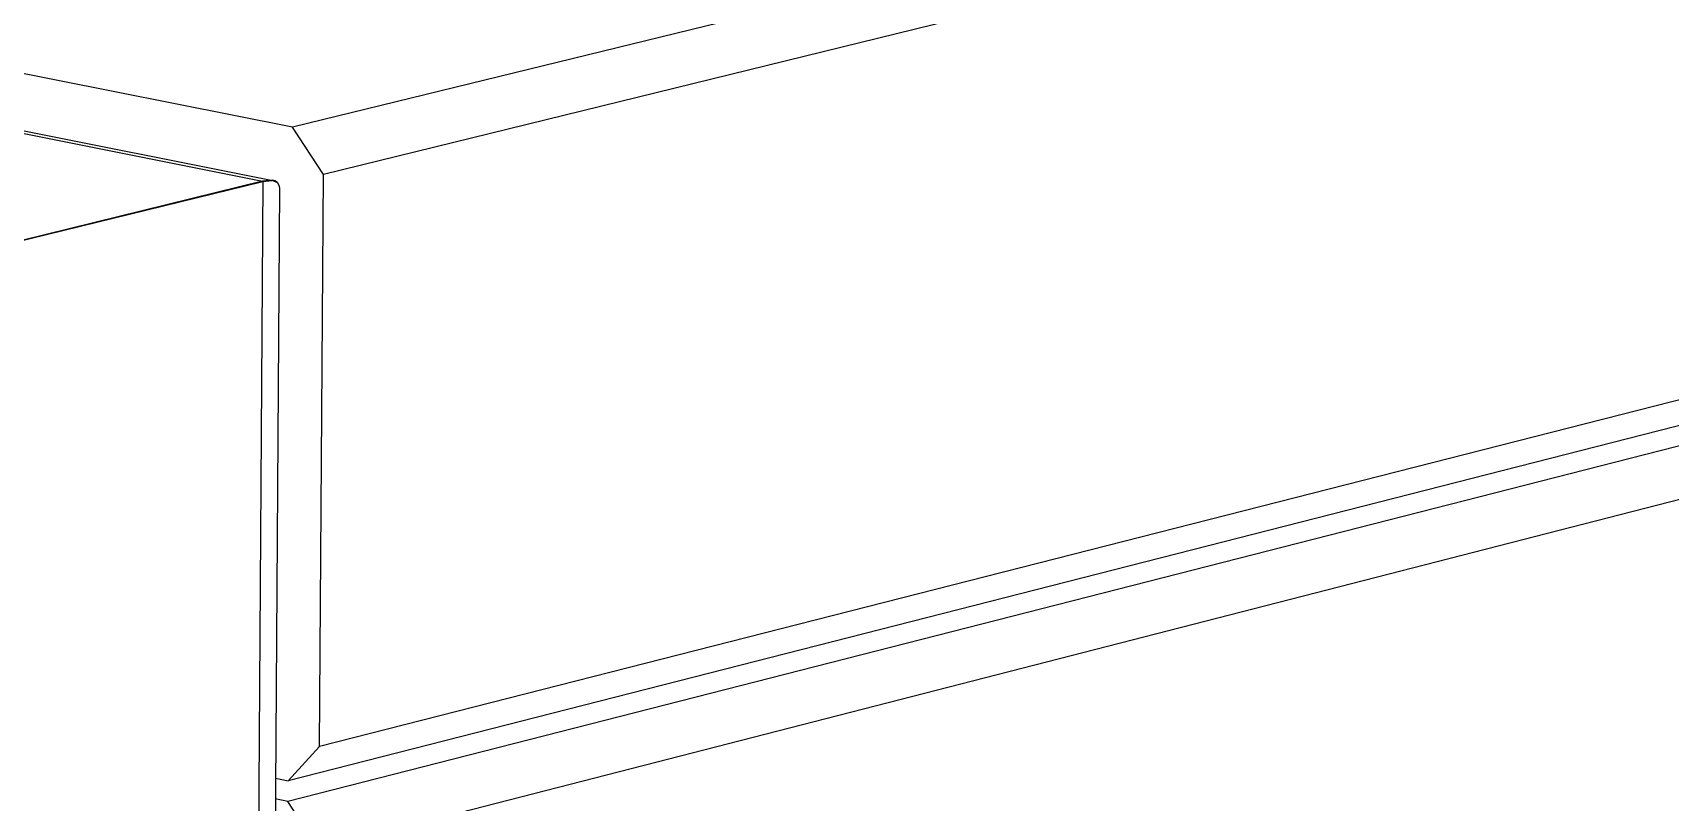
# Model space of a CAD drawing. Header units: millimetres. Extents: x 0 to 4030, y -54 to 2762.
# Drawn here: x 1183 to 1266.2, y 891.6 to 930.7 of the extents above; entities that cross this region are included whole.
import ezdxf

# ---------------------------------------------------------------- set-up
doc = ezdxf.new("R2010")
doc.units = ezdxf.units.MM
doc.header["$MEASUREMENT"] = 0
doc.layers.add('Utwórz2D linie widoczne', color=7, linetype='Continuous', true_color=0x000000)

msp = doc.modelspace()

# ---------------------------------------------------------------- linework, layer by layer
at = {"layer": 'Utwórz2D linie widoczne'}
for p, q in [((955.21, 971.007), (1194.672, 923.194)), ((955.963, 970.996), (1195.193, 923.238)), ((1314.283, 954.874), (1196.191, 925.939)), ((1315.829, 952.569), (1197.771, 923.538)), ((1196.191, 925.939), (1173.195, 930.512)), ((1197.771, 923.538), (1196.191, 925.939)), ((1315.322, 924.5), (1197.571, 894.456)), ((1197.571, 894.456), (1197.771, 923.538)), ((1194.672, 923.194), (1176.524, 918.734)), ((1176.529, 918.727), (1194.676, 923.188)), ((1194.676, 923.188), (1189.403, 123.207)), ((1195.524, 922.849), (1190.2, 124.845)), ((1195.156, 923.243), (1194.672, 923.194)), ((1194.676, 923.188), (1195.161, 923.236)), ((1195.156, 923.243), (1195.44, 923.111)), ((1195.173, 923.236), (1195.161, 923.236)), ((1195.186, 923.235), (1195.173, 923.236)), ((1195.198, 923.234), (1195.186, 923.235)), ((1195.21, 923.233), (1195.198, 923.234)), ((1195.222, 923.231), (1195.21, 923.233)), ((1195.234, 923.229), (1195.222, 923.231)), ((1195.246, 923.226), (1195.234, 923.229)), ((1195.258, 923.223), (1195.246, 923.226)), ((1195.27, 923.22), (1195.258, 923.223)), ((1195.282, 923.216), (1195.27, 923.22)), ((1195.293, 923.212), (1195.282, 923.216)), ((1195.305, 923.207), (1195.293, 923.212)), ((1195.316, 923.202), (1195.305, 923.207)), ((1195.327, 923.197), (1195.316, 923.202)), ((1195.338, 923.191), (1195.327, 923.197)), ((1195.348, 923.185), (1195.338, 923.191)), ((1195.359, 923.178), (1195.348, 923.185)), ((1195.369, 923.172), (1195.359, 923.178)), ((1195.379, 923.164), (1195.369, 923.172)), ((1195.389, 923.157), (1195.379, 923.164)), ((1195.398, 923.149), (1195.389, 923.157)), ((1195.407, 923.141), (1195.398, 923.149)), ((1195.416, 923.132), (1195.407, 923.141)), ((1195.425, 923.123), (1195.416, 923.132)), ((1195.433, 923.114), (1195.425, 923.123)), ((1195.441, 923.105), (1195.433, 923.114)), ((1195.449, 923.095), (1195.441, 923.105)), ((1195.456, 923.085), (1195.449, 923.095)), ((1195.463, 923.075), (1195.456, 923.085)), ((1195.469, 923.065), (1195.463, 923.075)), ((1195.476, 923.054), (1195.469, 923.065)), ((1195.482, 923.043), (1195.476, 923.054)), ((1195.487, 923.032), (1195.482, 923.043)), ((1195.492, 923.021), (1195.487, 923.032)), ((1195.497, 923.01), (1195.492, 923.021)), ((1195.501, 922.998), (1195.497, 923.01)), ((1195.505, 922.987), (1195.501, 922.998)), ((1195.509, 922.975), (1195.505, 922.987)), ((1195.512, 922.963), (1195.509, 922.975)), ((1195.515, 922.951), (1195.512, 922.963)), ((1195.517, 922.939), (1195.515, 922.951)), ((1195.517, 922.939), (1195.521, 922.907)), ((1195.521, 922.905), (1195.521, 922.907)), ((1195.521, 922.905), (1195.523, 922.873)), ((1195.523, 922.869), (1195.523, 922.873)), ((1195.523, 922.869), (1195.524, 922.849)), ((1313.71, 922.807), (1195.967, 892.714)), ((1313.691, 921.784), (1195.96, 891.654)), ((1315.232, 919.48), (1197.535, 889.254)), ((1195.967, 892.714), (1197.571, 894.456)), ((1195.323, 892.848), (1195.967, 892.714)), ((1195.96, 891.654), (1195.316, 891.788)), ((1197.535, 889.254), (1195.96, 891.654))]:
    msp.add_line(p, q, dxfattribs=at)

doc.saveas('drawing.dxf')
